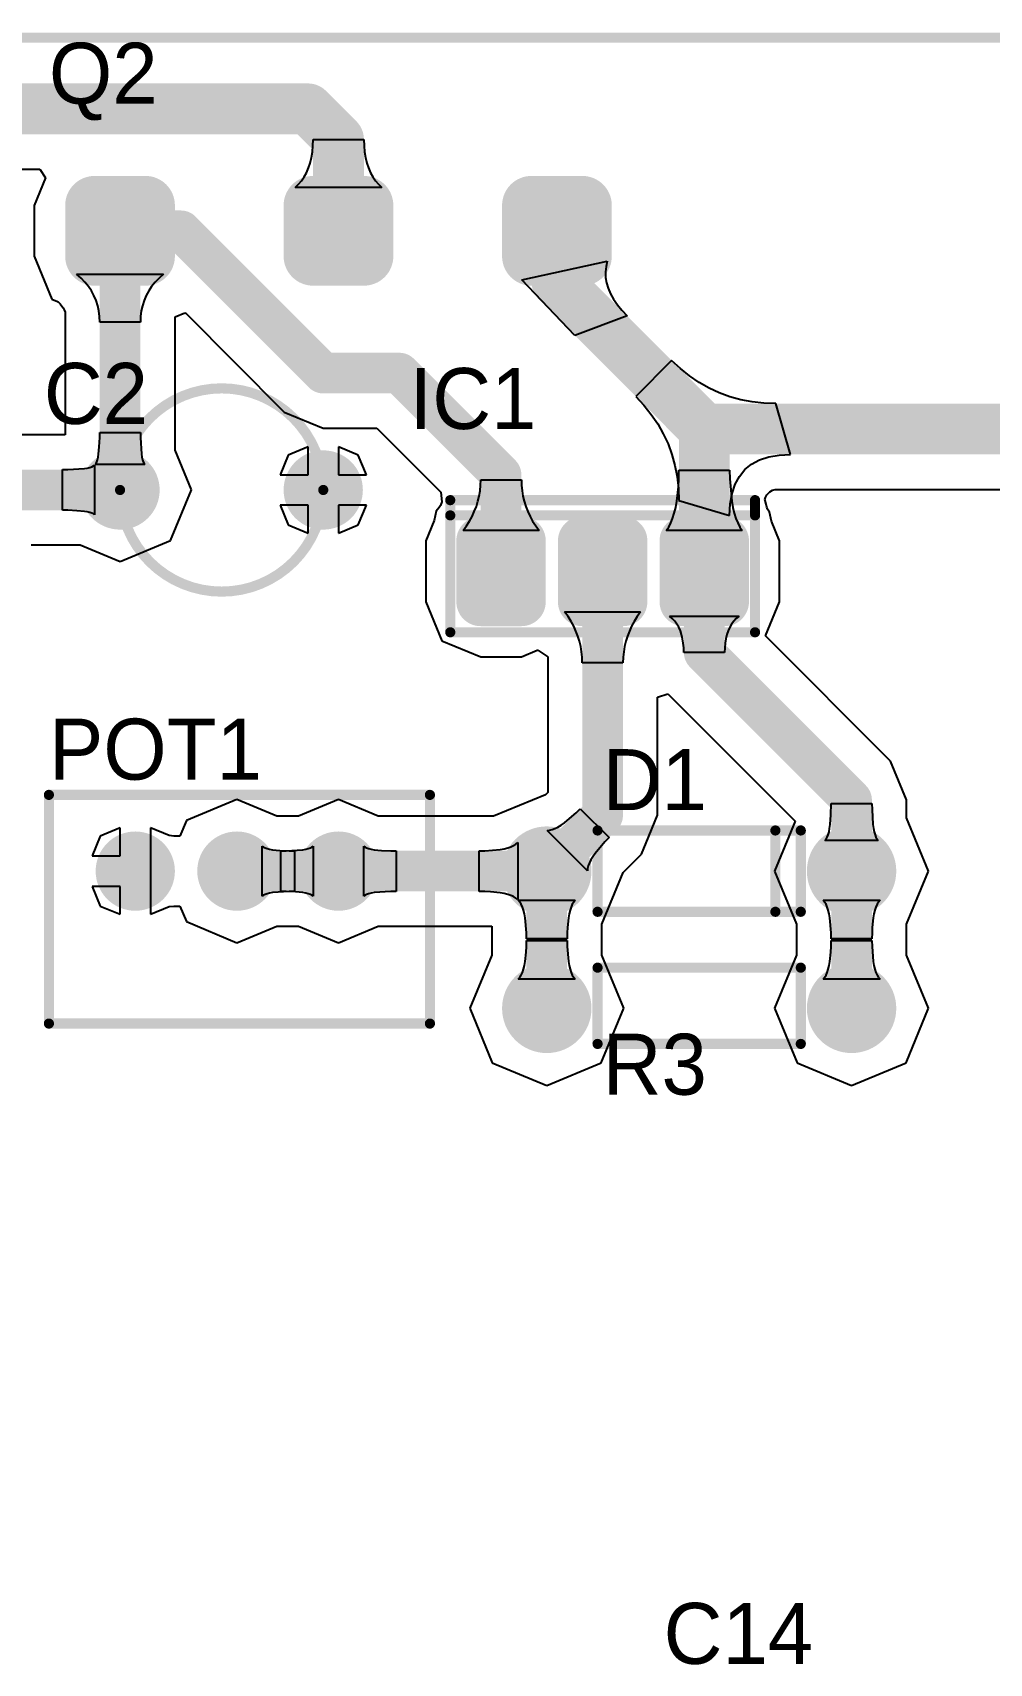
# Model space of a CAD drawing. Extents: x 0.99 to 6.92, y 0.99 to 4.95.
# Drawn here: x 3.054 to 3.996, y 3.345 to 4.95 of the extents above; entities that cross this region are included whole.
import ezdxf

# ---------------------------------------------------------------- set-up
doc = ezdxf.new("R2010")
doc.units = 0
doc.header["$MEASUREMENT"] = 0
for name, color, linetype in [('BOTTOMLAYER', 5, 'CONTINUOUS'), ('BOTTOMSOLDER', 6, 'CONTINUOUS'), ('MECHANICAL1', 6, 'CONTINUOUS'), ('MULTILAYER', 9, 'CONTINUOUS'), ('PADHOLELAYER', 156, 'CONTINUOUS'), ('TOPLAYER', 1, 'CONTINUOUS'), ('TOPOVERLAY', 2, 'CONTINUOUS'), ('TOPSOLDER', 216, 'CONTINUOUS')]:
    doc.layers.add(name, color=color, linetype=linetype)

msp = doc.modelspace()

# ---------------------------------------------------------------- linework, layer by layer
at = {"layer": 'BOTTOMLAYER'}
for p, q in [((3.3284, 4.827), (3.3293, 4.8326)), ((3.3293, 4.8326), (3.3298, 4.8386)), ((3.3298, 4.8386), (3.33, 4.845)), ((3.33, 4.845), (3.38, 4.845)), ((3.38, 4.845), (3.3802, 4.8386)), ((3.3802, 4.8386), (3.3807, 4.8326)), ((3.3807, 4.8326), (3.3816, 4.827)), ((3.0147, 4.8155), (3.0612, 4.8155)), ((3.0612, 4.8155), (3.0667, 4.8072)), ((3.3236, 4.8122), (3.3256, 4.8168)), ((3.3256, 4.8168), (3.3272, 4.8217)), ((3.3272, 4.8217), (3.3284, 4.827)), ((3.3816, 4.827), (3.3828, 4.8217)), ((3.3828, 4.8217), (3.3844, 4.8168)), ((3.3844, 4.8168), (3.3864, 4.8122)), ((3.0667, 4.8072), (3.0555, 4.78)), ((3.3123, 4.7977), (3.3157, 4.8008)), ((3.3977, 4.7977), (3.3123, 4.7977)), ((3.3157, 4.8008), (3.3187, 4.8042)), ((3.3187, 4.8042), (3.3213, 4.808)), ((3.3213, 4.808), (3.3236, 4.8122)), ((3.3864, 4.8122), (3.3887, 4.808)), ((3.3887, 4.808), (3.3913, 4.8042)), ((3.3913, 4.8042), (3.3943, 4.8008)), ((3.3943, 4.8008), (3.3977, 4.7977)), ((3.0555, 4.78), (3.0555, 4.73)), ((3.0555, 4.73), (3.0729, 4.6879)), ((3.5354, 4.7069), (3.6195, 4.7251)), ((3.6183, 4.7198), (3.6177, 4.7146)), ((3.6195, 4.7251), (3.6183, 4.7198)), ((3.1016, 4.7085), (3.0973, 4.7123)), ((3.0973, 4.7123), (3.1827, 4.7123)), ((3.1055, 4.7045), (3.1016, 4.7085)), ((3.1089, 4.7002), (3.1055, 4.7045)), ((3.1745, 4.7045), (3.1711, 4.7002)), ((3.1784, 4.7085), (3.1745, 4.7045)), ((3.1827, 4.7123), (3.1784, 4.7085)), ((3.5877, 4.652), (3.5354, 4.7069)), ((3.6177, 4.7146), (3.6179, 4.7092)), ((3.6179, 4.7092), (3.6188, 4.7039)), ((3.6188, 4.7039), (3.6204, 4.6985)), ((3.0729, 4.6879), (3.0786, 4.6856)), ((3.0786, 4.6856), (3.0791, 4.6851)), ((3.1118, 4.6958), (3.1089, 4.7002)), ((3.1143, 4.6912), (3.1118, 4.6958)), ((3.1164, 4.6864), (3.1143, 4.6912)), ((3.118, 4.6813), (3.1164, 4.6864)), ((3.1636, 4.6864), (3.162, 4.6813)), ((3.1657, 4.6912), (3.1636, 4.6864)), ((3.1682, 4.6958), (3.1657, 4.6912)), ((3.1711, 4.7002), (3.1682, 4.6958)), ((3.6204, 4.6985), (3.6227, 4.6931)), ((3.6227, 4.6931), (3.6257, 4.6877)), ((3.6257, 4.6877), (3.6295, 4.6822)), ((3.0791, 4.6851), (3.0811, 4.683)), ((3.0811, 4.683), (3.0827, 4.681)), ((3.0827, 4.681), (3.084, 4.6791)), ((3.084, 4.6791), (3.085, 4.6771)), ((3.085, 4.6771), (3.0859, 4.6751)), ((3.0859, 4.6751), (3.0859, 4.6751)), ((3.0859, 4.6751), (3.0859, 4.5541)), ((3.1191, 4.6761), (3.118, 4.6813)), ((3.1198, 4.6706), (3.1191, 4.6761)), ((3.12, 4.665), (3.1198, 4.6706)), ((3.1602, 4.6706), (3.16, 4.665)), ((3.1609, 4.6761), (3.1602, 4.6706)), ((3.162, 4.6813), (3.1609, 4.6761)), ((3.1941, 4.6702), (3.2037, 4.6742)), ((3.1941, 4.5392), (3.1941, 4.6702)), ((3.2037, 4.6742), (3.2046, 4.6739)), ((3.2046, 4.6739), (3.3017, 4.5767)), ((3.6391, 4.6713), (3.5877, 4.652)), ((3.6295, 4.6822), (3.6339, 4.6768)), ((3.6339, 4.6768), (3.6391, 4.6713)), ((3.16, 4.665), (3.12, 4.665)), ((3.6829, 4.6274), (3.6476, 4.5921)), ((3.6916, 4.6194), (3.6829, 4.6274)), ((3.7006, 4.6122), (3.6916, 4.6194)), ((3.71, 4.6058), (3.7006, 4.6122)), ((3.7197, 4.6003), (3.71, 4.6058)), ((3.6476, 4.5921), (3.6556, 4.5834)), ((3.7297, 4.5956), (3.7197, 4.6003)), ((3.7402, 4.5918), (3.7297, 4.5956)), ((3.7509, 4.5888), (3.7402, 4.5918)), ((3.3017, 4.5767), (3.34, 4.5609)), ((3.6556, 4.5834), (3.6628, 4.5744)), ((3.6628, 4.5744), (3.6692, 4.565)), ((3.7621, 4.5867), (3.7509, 4.5888)), ((3.7735, 4.5854), (3.7621, 4.5867)), ((3.7854, 4.585), (3.7735, 4.5854)), ((3.8, 4.535), (3.7854, 4.585)), ((3.34, 4.5609), (3.3926, 4.5609)), ((3.3926, 4.5609), (3.4557, 4.4978)), ((3.6692, 4.565), (3.6747, 4.5553)), ((3.0859, 4.5541), (3.03, 4.5541)), ((3.1189, 4.5351), (3.1196, 4.5424)), ((3.1196, 4.5424), (3.12, 4.5515)), ((3.12, 4.5567), (3.16, 4.5567)), ((3.12, 4.5515), (3.12, 4.5567)), ((3.16, 4.5567), (3.16, 4.5515)), ((3.16, 4.5515), (3.1611, 4.5351)), ((3.325, 4.5425), (3.3056, 4.5344)), ((3.325, 4.515), (3.325, 4.5425)), ((3.3744, 4.5344), (3.355, 4.5425)), ((3.355, 4.5425), (3.355, 4.515)), ((3.6747, 4.5553), (3.6794, 4.5453)), ((3.6794, 4.5453), (3.6832, 4.5348)), ((3.1155, 4.525), (3.1164, 4.5261)), ((3.1645, 4.525), (3.1155, 4.525)), ((3.1164, 4.5261), (3.1171, 4.5277)), ((3.1171, 4.5277), (3.1178, 4.5297)), ((3.1178, 4.5297), (3.1184, 4.5322)), ((3.1184, 4.5322), (3.1189, 4.5351)), ((3.1611, 4.5351), (3.1616, 4.5322)), ((3.1616, 4.5322), (3.1622, 4.5297)), ((3.1622, 4.5297), (3.1629, 4.5277)), ((3.1629, 4.5277), (3.1636, 4.5261)), ((3.1636, 4.5261), (3.1645, 4.525)), ((3.2104, 4.5), (3.1941, 4.5392)), ((3.3056, 4.5344), (3.2975, 4.515)), ((3.3825, 4.515), (3.3744, 4.5344)), ((3.6832, 4.5348), (3.6862, 4.5241)), ((3.755, 4.52), (3.7616, 4.5254)), ((3.7616, 4.5254), (3.7694, 4.5296)), ((3.7694, 4.5296), (3.7784, 4.5326)), ((3.7784, 4.5326), (3.7886, 4.5344)), ((3.7886, 4.5344), (3.8, 4.535)), ((3.0833, 4.48), (3.0833, 4.52)), ((3.0833, 4.52), (3.0885, 4.52)), ((3.0885, 4.52), (3.1049, 4.5211)), ((3.1049, 4.5211), (3.1078, 4.5216)), ((3.1078, 4.5216), (3.1103, 4.5222)), ((3.1103, 4.5222), (3.1123, 4.5229)), ((3.1123, 4.5229), (3.1139, 4.5236)), ((3.1139, 4.5236), (3.115, 4.5245)), ((3.115, 4.5245), (3.115, 4.4755)), ((3.2975, 4.515), (3.325, 4.515)), ((3.355, 4.515), (3.3825, 4.515)), ((3.4948, 4.5046), (3.495, 4.5101)), ((3.495, 4.5101), (3.535, 4.5101)), ((3.535, 4.5101), (3.5352, 4.5046)), ((3.6862, 4.5241), (3.6883, 4.5129)), ((3.6883, 4.5129), (3.6896, 4.5015)), ((3.6895, 4.5032), (3.6899, 4.511)), ((3.6899, 4.511), (3.69, 4.5194)), ((3.69, 4.5194), (3.74, 4.5194)), ((3.74, 4.5194), (3.7401, 4.511)), ((3.7401, 4.511), (3.742, 4.4891)), ((3.7454, 4.5056), (3.7496, 4.5134)), ((3.7496, 4.5134), (3.755, 4.52)), ((3.1897, 4.4503), (3.2104, 4.5)), ((3.4557, 4.4978), (3.4567, 4.4883)), ((3.4922, 4.4889), (3.4934, 4.494)), ((3.4934, 4.494), (3.4943, 4.4993)), ((3.4943, 4.4993), (3.4948, 4.5046)), ((3.5352, 4.5046), (3.5357, 4.4993)), ((3.5357, 4.4993), (3.5366, 4.494)), ((3.5366, 4.494), (3.5378, 4.4889)), ((3.688, 4.4891), (3.6895, 4.5032)), ((3.6896, 4.5015), (3.69, 4.4896)), ((3.7406, 4.4864), (3.7424, 4.4966)), ((3.7424, 4.4966), (3.7454, 4.5056)), ((3.7747, 4.4907), (3.7753, 4.4927)), ((3.7753, 4.4927), (3.7767, 4.4953)), ((3.7767, 4.4953), (3.7781, 4.4969)), ((3.7781, 4.4969), (3.7797, 4.4983)), ((3.7797, 4.4983), (3.7823, 4.4997)), ((3.7823, 4.4997), (3.7847, 4.5005)), ((3.7847, 4.5005), (4.032, 4.5005)), ((3.0885, 4.48), (3.0833, 4.48)), ((3.0976, 4.4796), (3.0885, 4.48)), ((3.1049, 4.4789), (3.0976, 4.4796)), ((3.1078, 4.4784), (3.1049, 4.4789)), ((3.1103, 4.4778), (3.1078, 4.4784)), ((3.1123, 4.4771), (3.1103, 4.4778)), ((3.1139, 4.4764), (3.1123, 4.4771)), ((3.325, 4.485), (3.2975, 4.485)), ((3.2975, 4.485), (3.3056, 4.4656)), ((3.325, 4.4575), (3.325, 4.485)), ((3.3825, 4.485), (3.355, 4.485)), ((3.355, 4.485), (3.355, 4.4575)), ((3.3744, 4.4656), (3.3825, 4.485)), ((3.4513, 4.479), (3.4492, 4.47)), ((3.454, 4.4828), (3.4513, 4.479)), ((3.4553, 4.4848), (3.454, 4.4828)), ((3.4567, 4.4883), (3.4553, 4.4848)), ((3.4865, 4.474), (3.4887, 4.4789)), ((3.4887, 4.4789), (3.4907, 4.4838)), ((3.4907, 4.4838), (3.4922, 4.4889)), ((3.5378, 4.4889), (3.5393, 4.4838)), ((3.5393, 4.4838), (3.5413, 4.4789)), ((3.5413, 4.4789), (3.5435, 4.474)), ((3.6839, 4.4721), (3.6855, 4.4773)), ((3.6855, 4.4773), (3.6869, 4.4829)), ((3.6869, 4.4829), (3.688, 4.4891)), ((3.69, 4.4896), (3.74, 4.475)), ((3.74, 4.475), (3.7406, 4.4864)), ((3.742, 4.4891), (3.7431, 4.4829)), ((3.7431, 4.4829), (3.7445, 4.4773)), ((3.7445, 4.4773), (3.7461, 4.4721)), ((3.7749, 4.4896), (3.7747, 4.4907)), ((3.7758, 4.4859), (3.7749, 4.4896)), ((3.7766, 4.4831), (3.7758, 4.4859)), ((3.7774, 4.4812), (3.7766, 4.4831)), ((3.778, 4.4801), (3.7774, 4.4812)), ((3.7793, 4.4781), (3.778, 4.4801)), ((3.7811, 4.4694), (3.7793, 4.4781)), ((3.115, 4.4755), (3.1139, 4.4764)), ((3.3056, 4.4656), (3.325, 4.4575)), ((3.355, 4.4575), (3.3744, 4.4656)), ((3.4492, 4.47), (3.4409, 4.45)), ((3.4776, 4.46), (3.4809, 4.4646)), ((3.4809, 4.4646), (3.4839, 4.4693)), ((3.4839, 4.4693), (3.4865, 4.474)), ((3.5435, 4.474), (3.5461, 4.4693)), ((3.5461, 4.4693), (3.5491, 4.4646)), ((3.5491, 4.4646), (3.5524, 4.46)), ((3.6776, 4.46), (3.68, 4.4635)), ((3.68, 4.4635), (3.6821, 4.4676)), ((3.6821, 4.4676), (3.6839, 4.4721)), ((3.7461, 4.4721), (3.7479, 4.4676)), ((3.7479, 4.4676), (3.75, 4.4635)), ((3.75, 4.4635), (3.7524, 4.46)), ((3.7891, 4.45), (3.7811, 4.4694)), ((3.0524, 4.4459), (3.1008, 4.4459)), ((3.1008, 4.4459), (3.14, 4.4296)), ((3.14, 4.4296), (3.1897, 4.4503)), ((3.4409, 4.45), (3.4409, 4.39)), ((3.5524, 4.46), (3.4776, 4.46)), ((3.7524, 4.46), (3.6776, 4.46)), ((3.7891, 4.39), (3.7891, 4.45)), ((3.4409, 4.39), (3.4567, 4.3517)), ((3.7752, 4.3564), (3.7891, 4.39)), ((3.5809, 4.3754), (3.5776, 4.38)), ((3.5776, 4.38), (3.6524, 4.38)), ((3.5839, 4.3707), (3.5809, 4.3754)), ((3.5865, 4.366), (3.5839, 4.3707)), ((3.5887, 4.3611), (3.5865, 4.366)), ((3.6435, 4.366), (3.6413, 4.3611)), ((3.6461, 4.3707), (3.6435, 4.366)), ((3.6491, 4.3754), (3.6461, 4.3707)), ((3.6524, 4.38), (3.6491, 4.3754)), ((3.6835, 4.3735), (3.6808, 4.3758)), ((3.6808, 4.3758), (3.7492, 4.3758)), ((3.6859, 4.3709), (3.6835, 4.3735)), ((3.6881, 4.368), (3.6859, 4.3709)), ((3.6899, 4.3649), (3.6881, 4.368)), ((3.6915, 4.3614), (3.6899, 4.3649)), ((3.7401, 4.3649), (3.7385, 4.3614)), ((3.7419, 4.368), (3.7401, 4.3649)), ((3.7441, 4.3709), (3.7419, 4.368)), ((3.7465, 4.3735), (3.7441, 4.3709)), ((3.7492, 4.3758), (3.7465, 4.3735)), ((3.4567, 4.3517), (3.495, 4.3359)), ((3.5907, 4.3562), (3.5887, 4.3611)), ((3.5922, 4.3511), (3.5907, 4.3562)), ((3.5934, 4.346), (3.5922, 4.3511)), ((3.6378, 4.3511), (3.6366, 4.346)), ((3.6393, 4.3562), (3.6378, 4.3511)), ((3.6413, 4.3611), (3.6393, 4.3562)), ((3.6927, 4.3577), (3.6915, 4.3614)), ((3.6937, 4.3537), (3.6927, 4.3577)), ((3.6944, 4.3494), (3.6937, 4.3537)), ((3.6949, 4.3448), (3.6944, 4.3494)), ((3.7356, 4.3494), (3.7351, 4.3448)), ((3.7363, 4.3537), (3.7356, 4.3494)), ((3.7373, 4.3577), (3.7363, 4.3537)), ((3.7385, 4.3614), (3.7373, 4.3577)), ((3.8983, 4.2333), (3.7752, 4.3564)), ((3.495, 4.3359), (3.535, 4.3359)), ((3.535, 4.3359), (3.5505, 4.3423)), ((3.5505, 4.3423), (3.5511, 4.3423)), ((3.5511, 4.3423), (3.5609, 4.3358)), ((3.5609, 4.3358), (3.5609, 4.2024)), ((3.5943, 4.3407), (3.5934, 4.346)), ((3.5948, 4.3354), (3.5943, 4.3407)), ((3.595, 4.3299), (3.5948, 4.3354)), ((3.6352, 4.3354), (3.635, 4.3299)), ((3.6357, 4.3407), (3.6352, 4.3354)), ((3.6366, 4.346), (3.6357, 4.3407)), ((3.695, 4.34), (3.6949, 4.3448)), ((3.735, 4.34), (3.695, 4.34)), ((3.7351, 4.3448), (3.735, 4.34)), ((3.635, 4.3299), (3.595, 4.3299)), ((3.6691, 4.296), (3.6791, 4.2993)), ((3.6691, 4.18), (3.6691, 4.296)), ((3.6791, 4.2993), (3.8045, 4.174)), ((3.9141, 4.195), (3.8983, 4.2333)), ((3.255, 4.1954), (3.2053, 4.1747)), ((3.2942, 4.1791), (3.255, 4.1954)), ((3.355, 4.1954), (3.3158, 4.1791)), ((3.3942, 4.1791), (3.355, 4.1954)), ((3.5587, 4.2002), (3.5077, 4.1791)), ((3.5609, 4.2024), (3.5587, 4.2002)), ((3.8397, 4.1803), (3.84, 4.1916)), ((3.84, 4.1916), (3.88, 4.1916)), ((3.88, 4.1916), (3.8801, 4.1857)), ((3.9141, 4.1773), (3.9141, 4.195)), ((3.2053, 4.1747), (3.1989, 4.1594)), ((3.3158, 4.1791), (3.2942, 4.1791)), ((3.5077, 4.1791), (3.3942, 4.1791)), ((3.5741, 4.1703), (3.5775, 4.1726)), ((3.5775, 4.1726), (3.5848, 4.1786)), ((3.5848, 4.1786), (3.5888, 4.1822)), ((3.5888, 4.1822), (3.593, 4.1863)), ((3.593, 4.1863), (3.6213, 4.158)), ((3.6579, 4.1529), (3.6691, 4.18)), ((3.8045, 4.174), (3.7842, 4.125)), ((3.839, 4.1709), (3.8397, 4.1803)), ((3.8801, 4.1857), (3.881, 4.1709)), ((3.9358, 4.125), (3.9141, 4.1773)), ((3.1206, 4.1594), (3.1125, 4.14)), ((3.14, 4.1675), (3.1206, 4.1594)), ((3.14, 4.14), (3.14, 4.1675)), ((3.1883, 4.1599), (3.17, 4.1675)), ((3.17, 4.1675), (3.17, 4.125)), ((3.1931, 4.1594), (3.1883, 4.1599)), ((3.1989, 4.1594), (3.1931, 4.1594)), ((3.5604, 4.165), (3.5627, 4.1652)), ((3.6, 4.1254), (3.5604, 4.165)), ((3.5627, 4.1652), (3.5653, 4.1658)), ((3.5653, 4.1658), (3.568, 4.1669)), ((3.568, 4.1669), (3.571, 4.1683)), ((3.571, 4.1683), (3.5741, 4.1703)), ((3.6213, 4.158), (3.6172, 4.1538)), ((3.8338, 4.1552), (3.8349, 4.1565)), ((3.8349, 4.1565), (3.836, 4.1584)), ((3.836, 4.1584), (3.8369, 4.1607)), ((3.8369, 4.1607), (3.8378, 4.1636)), ((3.8378, 4.1636), (3.8384, 4.167)), ((3.8384, 4.167), (3.839, 4.1709)), ((3.881, 4.1709), (3.8816, 4.167)), ((3.8816, 4.167), (3.8822, 4.1636)), ((3.8822, 4.1636), (3.8831, 4.1607)), ((3.8831, 4.1607), (3.884, 4.1584)), ((3.884, 4.1584), (3.8851, 4.1565)), ((3.8851, 4.1565), (3.8862, 4.1552)), ((3.1125, 4.14), (3.14, 4.14)), ((3.28, 4.1005), (3.28, 4.1495)), ((3.28, 4.1495), (3.2811, 4.1486)), ((3.2811, 4.1486), (3.2827, 4.1479)), ((3.2827, 4.1479), (3.2847, 4.1472)), ((3.2847, 4.1472), (3.2872, 4.1466)), ((3.2872, 4.1466), (3.2901, 4.1461)), ((3.2901, 4.1461), (3.2974, 4.1454)), ((3.2974, 4.1454), (3.3065, 4.145)), ((3.2983, 4.105), (3.2983, 4.145)), ((3.2983, 4.145), (3.3035, 4.145)), ((3.3035, 4.145), (3.3199, 4.1461)), ((3.3065, 4.145), (3.3117, 4.145)), ((3.3117, 4.145), (3.3117, 4.105)), ((3.3199, 4.1461), (3.3228, 4.1466)), ((3.3228, 4.1466), (3.3253, 4.1472)), ((3.3253, 4.1472), (3.3273, 4.1479)), ((3.3273, 4.1479), (3.3289, 4.1486)), ((3.3289, 4.1486), (3.33, 4.1495)), ((3.33, 4.1495), (3.33, 4.1005)), ((3.38, 4.1005), (3.38, 4.1495)), ((3.38, 4.1495), (3.3811, 4.1486)), ((3.3811, 4.1486), (3.3827, 4.1479)), ((3.3827, 4.1479), (3.3847, 4.1472)), ((3.3847, 4.1472), (3.3872, 4.1466)), ((3.3872, 4.1466), (3.3901, 4.1461)), ((3.3901, 4.1461), (3.3974, 4.1454)), ((3.3974, 4.1454), (3.4065, 4.145)), ((3.4065, 4.145), (3.4117, 4.145)), ((3.4117, 4.145), (3.4117, 4.105)), ((3.4934, 4.145), (3.4992, 4.1451)), ((3.4934, 4.105), (3.4934, 4.145)), ((3.4992, 4.1451), (3.514, 4.1463)), ((3.514, 4.1463), (3.518, 4.147)), ((3.518, 4.147), (3.5216, 4.1479)), ((3.5216, 4.1479), (3.5247, 4.1489)), ((3.5247, 4.1489), (3.5274, 4.1501)), ((3.5274, 4.1501), (3.5296, 4.1515)), ((3.5296, 4.1515), (3.5314, 4.153)), ((3.5314, 4.153), (3.5314, 4.097)), ((3.6076, 4.1425), (3.6053, 4.1391)), ((3.6172, 4.1538), (3.6076, 4.1425)), ((3.6352, 4.1237), (3.6533, 4.1417)), ((3.6533, 4.1417), (3.6579, 4.1529)), ((3.8862, 4.1552), (3.8338, 4.1552)), ((3.17, 4.125), (3.17, 4.0825)), ((3.6002, 4.1277), (3.6, 4.1254)), ((3.6008, 4.1303), (3.6002, 4.1277)), ((3.6019, 4.133), (3.6008, 4.1303)), ((3.6033, 4.136), (3.6019, 4.133)), ((3.6053, 4.1391), (3.6033, 4.136)), ((3.6141, 4.0727), (3.6352, 4.1237)), ((3.7842, 4.125), (3.8059, 4.0727)), ((3.9141, 4.0727), (3.9358, 4.125)), ((3.14, 4.11), (3.1125, 4.11)), ((3.1125, 4.11), (3.1206, 4.0906)), ((3.14, 4.0825), (3.14, 4.11)), ((3.2811, 4.1014), (3.28, 4.1005)), ((3.2827, 4.1021), (3.2811, 4.1014)), ((3.2847, 4.1028), (3.2827, 4.1021)), ((3.2872, 4.1034), (3.2847, 4.1028)), ((3.2901, 4.1039), (3.2872, 4.1034)), ((3.3065, 4.105), (3.2901, 4.1039)), ((3.3035, 4.105), (3.2983, 4.105)), ((3.3126, 4.1046), (3.3035, 4.105)), ((3.3117, 4.105), (3.3065, 4.105)), ((3.3199, 4.1039), (3.3126, 4.1046)), ((3.3228, 4.1034), (3.3199, 4.1039)), ((3.3253, 4.1028), (3.3228, 4.1034)), ((3.3273, 4.1021), (3.3253, 4.1028)), ((3.3289, 4.1014), (3.3273, 4.1021)), ((3.33, 4.1005), (3.3289, 4.1014)), ((3.3811, 4.1014), (3.38, 4.1005)), ((3.3827, 4.1021), (3.3811, 4.1014)), ((3.3847, 4.1028), (3.3827, 4.1021)), ((3.3872, 4.1034), (3.3847, 4.1028)), ((3.3901, 4.1039), (3.3872, 4.1034)), ((3.4065, 4.105), (3.3901, 4.1039)), ((3.4117, 4.105), (3.4065, 4.105)), ((3.4992, 4.1049), (3.4934, 4.105)), ((3.5046, 4.1047), (3.4992, 4.1049)), ((3.514, 4.1037), (3.5046, 4.1047)), ((3.518, 4.103), (3.514, 4.1037)), ((3.5216, 4.1021), (3.518, 4.103)), ((3.5247, 4.1011), (3.5216, 4.1021)), ((3.5274, 4.0999), (3.5247, 4.1011)), ((3.5296, 4.0985), (3.5274, 4.0999)), ((3.5314, 4.097), (3.5296, 4.0985)), ((3.5335, 4.0946), (3.532, 4.0964)), ((3.532, 4.0964), (3.588, 4.0964)), ((3.5349, 4.0924), (3.5335, 4.0946)), ((3.5361, 4.0897), (3.5349, 4.0924)), ((3.5851, 4.0924), (3.5839, 4.0897)), ((3.5865, 4.0946), (3.5851, 4.0924)), ((3.588, 4.0964), (3.5865, 4.0946)), ((3.8335, 4.0946), (3.832, 4.0964)), ((3.832, 4.0964), (3.888, 4.0964)), ((3.8349, 4.0924), (3.8335, 4.0946)), ((3.8361, 4.0897), (3.8349, 4.0924)), ((3.8851, 4.0924), (3.8839, 4.0897)), ((3.8865, 4.0946), (3.8851, 4.0924)), ((3.888, 4.0964), (3.8865, 4.0946)), ((3.1206, 4.0906), (3.14, 4.0825)), ((3.17, 4.0825), (3.1883, 4.0901)), ((3.1883, 4.0901), (3.1931, 4.0906)), ((3.1931, 4.0906), (3.1989, 4.0906)), ((3.1989, 4.0906), (3.2053, 4.0753)), ((3.5371, 4.0866), (3.5361, 4.0897)), ((3.538, 4.083), (3.5371, 4.0866)), ((3.5387, 4.079), (3.538, 4.083)), ((3.5399, 4.0642), (3.5387, 4.079)), ((3.5813, 4.079), (3.5803, 4.0696)), ((3.582, 4.083), (3.5813, 4.079)), ((3.5829, 4.0866), (3.582, 4.083)), ((3.5839, 4.0897), (3.5829, 4.0866)), ((3.8371, 4.0866), (3.8361, 4.0897)), ((3.838, 4.083), (3.8371, 4.0866)), ((3.8387, 4.079), (3.838, 4.083)), ((3.8399, 4.0642), (3.8387, 4.079)), ((3.8813, 4.079), (3.8803, 4.0696)), ((3.882, 4.083), (3.8813, 4.079)), ((3.8829, 4.0866), (3.882, 4.083)), ((3.8839, 4.0897), (3.8829, 4.0866)), ((3.2053, 4.0753), (3.255, 4.0546)), ((3.255, 4.0546), (3.2942, 4.0709)), ((3.2942, 4.0709), (3.3158, 4.0709)), ((3.3158, 4.0709), (3.355, 4.0546)), ((3.355, 4.0546), (3.3942, 4.0709)), ((3.3942, 4.0709), (3.5059, 4.0709)), ((3.5059, 4.0709), (3.5059, 4.0423)), ((3.54, 4.0584), (3.5399, 4.0642)), ((3.5801, 4.0642), (3.58, 4.0584)), ((3.5803, 4.0696), (3.5801, 4.0642)), ((3.6141, 4.0423), (3.6141, 4.0727)), ((3.8059, 4.0727), (3.8059, 4.0423)), ((3.84, 4.0584), (3.8399, 4.0642)), ((3.8801, 4.0642), (3.88, 4.0584)), ((3.8803, 4.0696), (3.8801, 4.0642)), ((3.9141, 4.0423), (3.9141, 4.0727)), ((3.5387, 4.036), (3.5397, 4.0454)), ((3.5397, 4.0454), (3.5399, 4.0508)), ((3.5399, 4.0508), (3.54, 4.0566)), ((3.58, 4.0584), (3.54, 4.0584)), ((3.54, 4.0566), (3.58, 4.0566)), ((3.58, 4.0566), (3.5801, 4.0508)), ((3.5801, 4.0508), (3.5813, 4.036)), ((3.8387, 4.036), (3.8397, 4.0454)), ((3.8397, 4.0454), (3.8399, 4.0508)), ((3.8399, 4.0508), (3.84, 4.0566)), ((3.88, 4.0584), (3.84, 4.0584)), ((3.84, 4.0566), (3.88, 4.0566)), ((3.88, 4.0566), (3.8801, 4.0508)), ((3.8801, 4.0508), (3.8813, 4.036)), ((3.5059, 4.0423), (3.4842, 3.99)), ((3.5361, 4.0253), (3.5371, 4.0284)), ((3.5371, 4.0284), (3.538, 4.032)), ((3.538, 4.032), (3.5387, 4.036)), ((3.5813, 4.036), (3.582, 4.032)), ((3.582, 4.032), (3.5829, 4.0284)), ((3.5829, 4.0284), (3.5839, 4.0253)), ((3.6358, 3.99), (3.6141, 4.0423)), ((3.8059, 4.0423), (3.7842, 3.99)), ((3.8361, 4.0253), (3.8371, 4.0284)), ((3.8371, 4.0284), (3.838, 4.032)), ((3.838, 4.032), (3.8387, 4.036)), ((3.8813, 4.036), (3.882, 4.032)), ((3.882, 4.032), (3.8829, 4.0284)), ((3.8829, 4.0284), (3.8839, 4.0253)), ((3.9358, 3.99), (3.9141, 4.0423)), ((3.532, 4.0186), (3.5335, 4.0204)), ((3.588, 4.0186), (3.532, 4.0186)), ((3.5335, 4.0204), (3.5349, 4.0226)), ((3.5349, 4.0226), (3.5361, 4.0253)), ((3.5839, 4.0253), (3.5851, 4.0226)), ((3.5851, 4.0226), (3.5865, 4.0204)), ((3.5865, 4.0204), (3.588, 4.0186)), ((3.832, 4.0186), (3.8335, 4.0204)), ((3.888, 4.0186), (3.832, 4.0186)), ((3.8335, 4.0204), (3.8349, 4.0226)), ((3.8349, 4.0226), (3.8361, 4.0253)), ((3.8839, 4.0253), (3.8851, 4.0226)), ((3.8851, 4.0226), (3.8865, 4.0204)), ((3.8865, 4.0204), (3.888, 4.0186)), ((3.4842, 3.99), (3.5064, 3.9364)), ((3.6136, 3.9364), (3.6358, 3.99)), ((3.7842, 3.99), (3.8064, 3.9364)), ((3.9136, 3.9364), (3.9358, 3.99)), ((3.5064, 3.9364), (3.56, 3.9142)), ((3.56, 3.9142), (3.6136, 3.9364)), ((3.8064, 3.9364), (3.86, 3.9142)), ((3.86, 3.9142), (3.9136, 3.9364))]:
    msp.add_line(p, q, dxfattribs=at)
for points, const_width in [([(2.99, 4.875), (3.325, 4.875)], 0.05), ([(3.325, 4.875), (3.355, 4.845)], 0.05), ([(3.355, 4.755), (3.355, 4.845)], 0.05), ([(3.14, 4.5), (3.14, 4.755)], 0.04), ([(3.14, 4.755), (3.2, 4.755)], 0.04), ([(3.2, 4.755), (3.34, 4.615)], 0.04), ([(3.57, 4.705), (3.57, 4.755)], 0.05), ([(3.57, 4.705), (3.715, 4.56)], 0.05), ([(3.34, 4.615), (3.415, 4.615)], 0.04), ([(3.415, 4.615), (3.515, 4.515)], 0.04), ([(3.715, 4.42), (3.715, 4.56)], 0.05), ([(3.715, 4.56), (4.065, 4.56)], 0.05), ([(3.515, 4.42), (3.515, 4.515)], 0.04), ([(3.03, 4.5), (3.14, 4.5)], 0.04), ([(3.615, 4.18), (3.615, 4.42)], 0.04), ([(3.715, 4.34), (3.715, 4.42)], 0.04), ([(3.715, 4.34), (3.86, 4.195)], 0.04), ([(3.86, 4.125), (3.86, 4.195)], 0.04), ([(3.56, 4.125), (3.615, 4.18)], 0.04), ([(3.255, 4.125), (3.355, 4.125)], 0.04), ([(3.355, 4.125), (3.56, 4.125)], 0.04), ([(3.56, 3.99), (3.56, 4.125)], 0.04), ([(3.86, 3.99), (3.86, 4.125)], 0.04)]:
    msp.add_lwpolyline(points, dxfattribs=dict(at, const_width=const_width))
for points, const_width in [([(3.3125, 4.875, 1), (3.3375, 4.875, 1)], 0.025), ([(3.3125, 4.875, 1), (3.3375, 4.875, 1)], 0.025), ([(3.3425, 4.845, 1), (3.3675, 4.845, 1)], 0.025), ([(3.3425, 4.845, 1), (3.3675, 4.845, 1)], 0.025), ([(3.1025, 4.78, 1), (3.1275, 4.78, 1)], 0.025), ([(3.1525, 4.78, 1), (3.1775, 4.78, 1)], 0.025), ([(3.3175, 4.78, 1), (3.3425, 4.78, 1)], 0.025), ([(3.3675, 4.78, 1), (3.3925, 4.78, 1)], 0.025), ([(3.5325, 4.78, 1), (3.5575, 4.78, 1)], 0.025), ([(3.5825, 4.78, 1), (3.6075, 4.78, 1)], 0.025), ([(3.13, 4.755, 1), (3.15, 4.755, 1)], 0.02), ([(3.13, 4.755, 1), (3.15, 4.755, 1)], 0.02), ([(3.19, 4.755, 1), (3.21, 4.755, 1)], 0.02), ([(3.19, 4.755, 1), (3.21, 4.755, 1)], 0.02), ([(3.3425, 4.755, 1), (3.3675, 4.755, 1)], 0.025), ([(3.5575, 4.755, 1), (3.5825, 4.755, 1)], 0.025), ([(3.1025, 4.73, 1), (3.1275, 4.73, 1)], 0.025), ([(3.1525, 4.73, 1), (3.1775, 4.73, 1)], 0.025), ([(3.3175, 4.73, 1), (3.3425, 4.73, 1)], 0.025), ([(3.3675, 4.73, 1), (3.3925, 4.73, 1)], 0.025), ([(3.5325, 4.73, 1), (3.5575, 4.73, 1)], 0.025), ([(3.5825, 4.73, 1), (3.6075, 4.73, 1)], 0.025), ([(3.5575, 4.705, 1), (3.5825, 4.705, 1)], 0.025), ([(3.5575, 4.705, 1), (3.5825, 4.705, 1)], 0.025), ([(3.33, 4.615, 1), (3.35, 4.615, 1)], 0.02), ([(3.33, 4.615, 1), (3.35, 4.615, 1)], 0.02), ([(3.405, 4.615, 1), (3.425, 4.615, 1)], 0.02), ([(3.405, 4.615, 1), (3.425, 4.615, 1)], 0.02), ([(3.7025, 4.56, 1), (3.7275, 4.56, 1)], 0.025), ([(3.7025, 4.56, 1), (3.7275, 4.56, 1)], 0.025), ([(3.7025, 4.56, 1), (3.7275, 4.56, 1)], 0.025), ([(3.1225, 4.5, 1), (3.1575, 4.5, 1)], 0.035), ([(3.3225, 4.5, 1), (3.3575, 4.5, 1)], 0.035), ([(3.505, 4.515, 1), (3.525, 4.515, 1)], 0.02), ([(3.505, 4.515, 1), (3.525, 4.515, 1)], 0.02), ([(3.13, 4.5, 1), (3.15, 4.5, 1)], 0.02), ([(3.13, 4.5, 1), (3.15, 4.5, 1)], 0.02), ([(3.485, 4.45, 1), (3.505, 4.45, 1)], 0.02), ([(3.525, 4.45, 1), (3.545, 4.45, 1)], 0.02), ([(3.585, 4.45, 1), (3.605, 4.45, 1)], 0.02), ([(3.625, 4.45, 1), (3.645, 4.45, 1)], 0.02), ([(3.685, 4.45, 1), (3.705, 4.45, 1)], 0.02), ([(3.725, 4.45, 1), (3.745, 4.45, 1)], 0.02), ([(3.7025, 4.42, 1), (3.7275, 4.42, 1)], 0.025), ([(3.505, 4.42, 1), (3.525, 4.42, 1)], 0.02), ([(3.605, 4.42, 1), (3.625, 4.42, 1)], 0.02), ([(3.705, 4.42, 1), (3.725, 4.42, 1)], 0.02), ([(3.485, 4.39, 1), (3.505, 4.39, 1)], 0.02), ([(3.525, 4.39, 1), (3.545, 4.39, 1)], 0.02), ([(3.585, 4.39, 1), (3.605, 4.39, 1)], 0.02), ([(3.625, 4.39, 1), (3.645, 4.39, 1)], 0.02), ([(3.685, 4.39, 1), (3.705, 4.39, 1)], 0.02), ([(3.725, 4.39, 1), (3.745, 4.39, 1)], 0.02), ([(3.705, 4.34, 1), (3.725, 4.34, 1)], 0.02), ([(3.705, 4.34, 1), (3.725, 4.34, 1)], 0.02), ([(3.85, 4.195, 1), (3.87, 4.195, 1)], 0.02), ([(3.85, 4.195, 1), (3.87, 4.195, 1)], 0.02), ([(3.605, 4.18, 1), (3.625, 4.18, 1)], 0.02), ([(3.605, 4.18, 1), (3.625, 4.18, 1)], 0.02), ([(3.1375, 4.125, 1), (3.1725, 4.125, 1)], 0.035), ([(3.2375, 4.125, 1), (3.2725, 4.125, 1)], 0.035), ([(3.3375, 4.125, 1), (3.3725, 4.125, 1)], 0.035), ([(3.54, 4.125, 1), (3.58, 4.125, 1)], 0.04), ([(3.84, 4.125, 1), (3.88, 4.125, 1)], 0.04), ([(3.245, 4.125, 1), (3.265, 4.125, 1)], 0.02), ([(3.345, 4.125, 1), (3.365, 4.125, 1)], 0.02), ([(3.345, 4.125, 1), (3.365, 4.125, 1)], 0.02), ([(3.55, 4.125, 1), (3.57, 4.125, 1)], 0.02), ([(3.55, 4.125, 1), (3.57, 4.125, 1)], 0.02), ([(3.55, 4.125, 1), (3.57, 4.125, 1)], 0.02), ([(3.85, 4.125, 1), (3.87, 4.125, 1)], 0.02), ([(3.85, 4.125, 1), (3.87, 4.125, 1)], 0.02), ([(3.54, 3.99, 1), (3.58, 3.99, 1)], 0.04), ([(3.84, 3.99, 1), (3.88, 3.99, 1)], 0.04), ([(3.55, 3.99, 1), (3.57, 3.99, 1)], 0.02), ([(3.85, 3.99, 1), (3.87, 3.99, 1)], 0.02)]:
    msp.add_lwpolyline(points, format="xyb", close=True, dxfattribs=dict(at, const_width=const_width))
for points in [[(3.115, 4.705), (3.165, 4.705), (3.115, 4.805), (3.165, 4.805)], [(3.33, 4.705), (3.38, 4.705), (3.33, 4.805), (3.38, 4.805)], [(3.545, 4.705), (3.595, 4.705), (3.545, 4.805), (3.595, 4.805)], [(3.09, 4.73), (3.19, 4.73), (3.09, 4.78), (3.19, 4.78)], [(3.305, 4.73), (3.405, 4.73), (3.305, 4.78), (3.405, 4.78)], [(3.52, 4.73), (3.62, 4.73), (3.52, 4.78), (3.62, 4.78)], [(3.495, 4.37), (3.535, 4.37), (3.495, 4.47), (3.535, 4.47)], [(3.595, 4.37), (3.635, 4.37), (3.595, 4.47), (3.635, 4.47)], [(3.695, 4.37), (3.735, 4.37), (3.695, 4.47), (3.735, 4.47)], [(3.475, 4.39), (3.555, 4.39), (3.475, 4.45), (3.555, 4.45)], [(3.575, 4.39), (3.655, 4.39), (3.575, 4.45), (3.655, 4.45)], [(3.675, 4.39), (3.755, 4.39), (3.675, 4.45), (3.755, 4.45)]]:
    msp.add_solid(points, dxfattribs=at)
at = {"layer": 'BOTTOMSOLDER'}
for points, const_width in [([(3.1005, 4.78, 1), (3.1295, 4.78, 1)], 0.029), ([(3.1505, 4.78, 1), (3.1795, 4.78, 1)], 0.029), ([(3.3155, 4.78, 1), (3.3445, 4.78, 1)], 0.029), ([(3.3655, 4.78, 1), (3.3945, 4.78, 1)], 0.029), ([(3.5305, 4.78, 1), (3.5595, 4.78, 1)], 0.029), ([(3.5805, 4.78, 1), (3.6095, 4.78, 1)], 0.029), ([(3.1005, 4.73, 1), (3.1295, 4.73, 1)], 0.029), ([(3.1505, 4.73, 1), (3.1795, 4.73, 1)], 0.029), ([(3.3155, 4.73, 1), (3.3445, 4.73, 1)], 0.029), ([(3.3655, 4.73, 1), (3.3945, 4.73, 1)], 0.029), ([(3.5305, 4.73, 1), (3.5595, 4.73, 1)], 0.029), ([(3.5805, 4.73, 1), (3.6095, 4.73, 1)], 0.029), ([(3.1205, 4.5, 1), (3.1595, 4.5, 1)], 0.039), ([(3.3205, 4.5, 1), (3.3595, 4.5, 1)], 0.039), ([(3.483, 4.45, 1), (3.507, 4.45, 1)], 0.024), ([(3.523, 4.45, 1), (3.547, 4.45, 1)], 0.024), ([(3.583, 4.45, 1), (3.607, 4.45, 1)], 0.024), ([(3.623, 4.45, 1), (3.647, 4.45, 1)], 0.024), ([(3.683, 4.45, 1), (3.707, 4.45, 1)], 0.024), ([(3.723, 4.45, 1), (3.747, 4.45, 1)], 0.024), ([(3.483, 4.39, 1), (3.507, 4.39, 1)], 0.024), ([(3.523, 4.39, 1), (3.547, 4.39, 1)], 0.024), ([(3.583, 4.39, 1), (3.607, 4.39, 1)], 0.024), ([(3.623, 4.39, 1), (3.647, 4.39, 1)], 0.024), ([(3.683, 4.39, 1), (3.707, 4.39, 1)], 0.024), ([(3.723, 4.39, 1), (3.747, 4.39, 1)], 0.024), ([(3.1355, 4.125, 1), (3.1745, 4.125, 1)], 0.039), ([(3.2355, 4.125, 1), (3.2745, 4.125, 1)], 0.039), ([(3.3355, 4.125, 1), (3.3745, 4.125, 1)], 0.039), ([(3.538, 4.125, 1), (3.582, 4.125, 1)], 0.044), ([(3.838, 4.125, 1), (3.882, 4.125, 1)], 0.044), ([(3.538, 3.99, 1), (3.582, 3.99, 1)], 0.044), ([(3.838, 3.99, 1), (3.882, 3.99, 1)], 0.044)]:
    msp.add_lwpolyline(points, format="xyb", close=True, dxfattribs=dict(at, const_width=const_width))
for points in [[(3.115, 4.701), (3.165, 4.701), (3.115, 4.809), (3.165, 4.809)], [(3.33, 4.701), (3.38, 4.701), (3.33, 4.809), (3.38, 4.809)], [(3.545, 4.701), (3.595, 4.701), (3.545, 4.809), (3.595, 4.809)], [(3.086, 4.73), (3.194, 4.73), (3.086, 4.78), (3.194, 4.78)], [(3.301, 4.73), (3.409, 4.73), (3.301, 4.78), (3.409, 4.78)], [(3.516, 4.73), (3.624, 4.73), (3.516, 4.78), (3.624, 4.78)], [(3.495, 4.366), (3.535, 4.366), (3.495, 4.474), (3.535, 4.474)], [(3.595, 4.366), (3.635, 4.366), (3.595, 4.474), (3.635, 4.474)], [(3.695, 4.366), (3.735, 4.366), (3.695, 4.474), (3.735, 4.474)], [(3.471, 4.39), (3.559, 4.39), (3.471, 4.45), (3.559, 4.45)], [(3.571, 4.39), (3.659, 4.39), (3.571, 4.45), (3.659, 4.45)], [(3.671, 4.39), (3.759, 4.39), (3.671, 4.45), (3.759, 4.45)]]:
    msp.add_solid(points, dxfattribs=at)
at = {"layer": 'MECHANICAL1', "const_width": 0.01}
msp.add_lwpolyline([(1, 4.945), (6.91, 4.945)], dxfattribs=at)
at = {"layer": 'MULTILAYER'}
for points, const_width in [([(3.1025, 4.78, 1), (3.1275, 4.78, 1)], 0.025), ([(3.1525, 4.78, 1), (3.1775, 4.78, 1)], 0.025), ([(3.3175, 4.78, 1), (3.3425, 4.78, 1)], 0.025), ([(3.3675, 4.78, 1), (3.3925, 4.78, 1)], 0.025), ([(3.5325, 4.78, 1), (3.5575, 4.78, 1)], 0.025), ([(3.5825, 4.78, 1), (3.6075, 4.78, 1)], 0.025), ([(3.1025, 4.73, 1), (3.1275, 4.73, 1)], 0.025), ([(3.1525, 4.73, 1), (3.1775, 4.73, 1)], 0.025), ([(3.3175, 4.73, 1), (3.3425, 4.73, 1)], 0.025), ([(3.3675, 4.73, 1), (3.3925, 4.73, 1)], 0.025), ([(3.5325, 4.73, 1), (3.5575, 4.73, 1)], 0.025), ([(3.5825, 4.73, 1), (3.6075, 4.73, 1)], 0.025), ([(3.1225, 4.5, 1), (3.1575, 4.5, 1)], 0.035), ([(3.3225, 4.5, 1), (3.3575, 4.5, 1)], 0.035), ([(3.485, 4.45, 1), (3.505, 4.45, 1)], 0.02), ([(3.525, 4.45, 1), (3.545, 4.45, 1)], 0.02), ([(3.585, 4.45, 1), (3.605, 4.45, 1)], 0.02), ([(3.625, 4.45, 1), (3.645, 4.45, 1)], 0.02), ([(3.685, 4.45, 1), (3.705, 4.45, 1)], 0.02), ([(3.725, 4.45, 1), (3.745, 4.45, 1)], 0.02), ([(3.485, 4.39, 1), (3.505, 4.39, 1)], 0.02), ([(3.525, 4.39, 1), (3.545, 4.39, 1)], 0.02), ([(3.585, 4.39, 1), (3.605, 4.39, 1)], 0.02), ([(3.625, 4.39, 1), (3.645, 4.39, 1)], 0.02), ([(3.685, 4.39, 1), (3.705, 4.39, 1)], 0.02), ([(3.725, 4.39, 1), (3.745, 4.39, 1)], 0.02), ([(3.1375, 4.125, 1), (3.1725, 4.125, 1)], 0.035), ([(3.2375, 4.125, 1), (3.2725, 4.125, 1)], 0.035), ([(3.3375, 4.125, 1), (3.3725, 4.125, 1)], 0.035), ([(3.54, 4.125, 1), (3.58, 4.125, 1)], 0.04), ([(3.84, 4.125, 1), (3.88, 4.125, 1)], 0.04), ([(3.54, 3.99, 1), (3.58, 3.99, 1)], 0.04), ([(3.84, 3.99, 1), (3.88, 3.99, 1)], 0.04)]:
    msp.add_lwpolyline(points, format="xyb", close=True, dxfattribs=dict(at, const_width=const_width))
for points in [[(3.115, 4.705), (3.165, 4.705), (3.115, 4.805), (3.165, 4.805)], [(3.33, 4.705), (3.38, 4.705), (3.33, 4.805), (3.38, 4.805)], [(3.545, 4.705), (3.595, 4.705), (3.545, 4.805), (3.595, 4.805)], [(3.09, 4.73), (3.19, 4.73), (3.09, 4.78), (3.19, 4.78)], [(3.305, 4.73), (3.405, 4.73), (3.305, 4.78), (3.405, 4.78)], [(3.52, 4.73), (3.62, 4.73), (3.52, 4.78), (3.62, 4.78)], [(3.495, 4.37), (3.535, 4.37), (3.495, 4.47), (3.535, 4.47)], [(3.595, 4.37), (3.635, 4.37), (3.595, 4.47), (3.635, 4.47)], [(3.695, 4.37), (3.735, 4.37), (3.695, 4.47), (3.735, 4.47)], [(3.475, 4.39), (3.555, 4.39), (3.475, 4.45), (3.555, 4.45)], [(3.575, 4.39), (3.655, 4.39), (3.575, 4.45), (3.655, 4.45)], [(3.675, 4.39), (3.755, 4.39), (3.675, 4.45), (3.755, 4.45)]]:
    msp.add_solid(points, dxfattribs=at)
at = {"layer": 'PADHOLELAYER', "const_width": 0.0105}
for points in [[(3.1347, 4.755, 1), (3.1452, 4.755, 1)], [(3.3497, 4.755, 1), (3.3603, 4.755, 1)], [(3.5648, 4.755, 1), (3.5753, 4.755, 1)], [(3.1347, 4.5, 1), (3.1452, 4.5, 1)], [(3.3348, 4.5, 1), (3.3453, 4.5, 1)], [(3.5097, 4.42, 1), (3.5202, 4.42, 1)], [(3.6098, 4.42, 1), (3.6202, 4.42, 1)], [(3.7098, 4.42, 1), (3.7203, 4.42, 1)], [(3.1498, 4.125, 1), (3.1603, 4.125, 1)], [(3.2498, 4.125, 1), (3.2603, 4.125, 1)], [(3.3497, 4.125, 1), (3.3603, 4.125, 1)], [(3.5547, 4.125, 1), (3.5652, 4.125, 1)], [(3.8548, 4.125, 1), (3.8653, 4.125, 1)], [(3.5547, 3.99, 1), (3.5652, 3.99, 1)], [(3.8548, 3.99, 1), (3.8653, 3.99, 1)]]:
    msp.add_lwpolyline(points, format="xyb", close=True, dxfattribs=at)
at = {"layer": 'TOPLAYER'}
for points, const_width in [([(3.1025, 4.78, 1), (3.1275, 4.78, 1)], 0.025), ([(3.1525, 4.78, 1), (3.1775, 4.78, 1)], 0.025), ([(3.3175, 4.78, 1), (3.3425, 4.78, 1)], 0.025), ([(3.3675, 4.78, 1), (3.3925, 4.78, 1)], 0.025), ([(3.5325, 4.78, 1), (3.5575, 4.78, 1)], 0.025), ([(3.5825, 4.78, 1), (3.6075, 4.78, 1)], 0.025), ([(3.1025, 4.73, 1), (3.1275, 4.73, 1)], 0.025), ([(3.1525, 4.73, 1), (3.1775, 4.73, 1)], 0.025), ([(3.3175, 4.73, 1), (3.3425, 4.73, 1)], 0.025), ([(3.3675, 4.73, 1), (3.3925, 4.73, 1)], 0.025), ([(3.5325, 4.73, 1), (3.5575, 4.73, 1)], 0.025), ([(3.5825, 4.73, 1), (3.6075, 4.73, 1)], 0.025), ([(3.1225, 4.5, 1), (3.1575, 4.5, 1)], 0.035), ([(3.3225, 4.5, 1), (3.3575, 4.5, 1)], 0.035), ([(3.485, 4.45, 1), (3.505, 4.45, 1)], 0.02), ([(3.525, 4.45, 1), (3.545, 4.45, 1)], 0.02), ([(3.585, 4.45, 1), (3.605, 4.45, 1)], 0.02), ([(3.625, 4.45, 1), (3.645, 4.45, 1)], 0.02), ([(3.685, 4.45, 1), (3.705, 4.45, 1)], 0.02), ([(3.725, 4.45, 1), (3.745, 4.45, 1)], 0.02), ([(3.485, 4.39, 1), (3.505, 4.39, 1)], 0.02), ([(3.525, 4.39, 1), (3.545, 4.39, 1)], 0.02), ([(3.585, 4.39, 1), (3.605, 4.39, 1)], 0.02), ([(3.625, 4.39, 1), (3.645, 4.39, 1)], 0.02), ([(3.685, 4.39, 1), (3.705, 4.39, 1)], 0.02), ([(3.725, 4.39, 1), (3.745, 4.39, 1)], 0.02), ([(3.1375, 4.125, 1), (3.1725, 4.125, 1)], 0.035), ([(3.2375, 4.125, 1), (3.2725, 4.125, 1)], 0.035), ([(3.3375, 4.125, 1), (3.3725, 4.125, 1)], 0.035), ([(3.54, 4.125, 1), (3.58, 4.125, 1)], 0.04), ([(3.84, 4.125, 1), (3.88, 4.125, 1)], 0.04), ([(3.54, 3.99, 1), (3.58, 3.99, 1)], 0.04), ([(3.84, 3.99, 1), (3.88, 3.99, 1)], 0.04)]:
    msp.add_lwpolyline(points, format="xyb", close=True, dxfattribs=dict(at, const_width=const_width))
for points in [[(3.115, 4.705), (3.165, 4.705), (3.115, 4.805), (3.165, 4.805)], [(3.33, 4.705), (3.38, 4.705), (3.33, 4.805), (3.38, 4.805)], [(3.545, 4.705), (3.595, 4.705), (3.545, 4.805), (3.595, 4.805)], [(3.09, 4.73), (3.19, 4.73), (3.09, 4.78), (3.19, 4.78)], [(3.305, 4.73), (3.405, 4.73), (3.305, 4.78), (3.405, 4.78)], [(3.52, 4.73), (3.62, 4.73), (3.52, 4.78), (3.62, 4.78)], [(3.495, 4.37), (3.535, 4.37), (3.495, 4.47), (3.535, 4.47)], [(3.595, 4.37), (3.635, 4.37), (3.595, 4.47), (3.635, 4.47)], [(3.695, 4.37), (3.735, 4.37), (3.695, 4.47), (3.735, 4.47)], [(3.475, 4.39), (3.555, 4.39), (3.475, 4.45), (3.555, 4.45)], [(3.575, 4.39), (3.655, 4.39), (3.575, 4.45), (3.655, 4.45)], [(3.675, 4.39), (3.755, 4.39), (3.675, 4.45), (3.755, 4.45)]]:
    msp.add_solid(points, dxfattribs=at)
at = {"layer": 'TOPOVERLAY'}
for points, const_width in [([(3.34, 4.5, 1), (3.14, 4.5, 1)], 0.01), ([(3.1375, 4.5, 1), (3.1425, 4.5, 1)], 0.005), ([(3.3375, 4.5, 1), (3.3425, 4.5, 1)], 0.005), ([(3.4625, 4.49, 1), (3.4675, 4.49, 1)], 0.005), ([(3.4625, 4.49, 1), (3.4675, 4.49, 1)], 0.005), ([(3.7625, 4.49, 1), (3.7675, 4.49, 1)], 0.005), ([(3.7625, 4.49, 1), (3.7675, 4.49, 1)], 0.005), ([(3.7625, 4.49, 1), (3.7675, 4.49, 1)], 0.005), ([(3.4625, 4.475, 1), (3.4675, 4.475, 1)], 0.005), ([(3.7625, 4.475, 1), (3.7675, 4.475, 1)], 0.005), ([(3.7625, 4.475, 1), (3.7675, 4.475, 1)], 0.005), ([(3.4625, 4.36, 1), (3.4675, 4.36, 1)], 0.005), ([(3.4625, 4.36, 1), (3.4675, 4.36, 1)], 0.005), ([(3.7625, 4.36, 1), (3.7675, 4.36, 1)], 0.005), ([(3.7625, 4.36, 1), (3.7675, 4.36, 1)], 0.005), ([(3.0675, 4.2, 1), (3.0725, 4.2, 1)], 0.005), ([(3.0675, 4.2, 1), (3.0725, 4.2, 1)], 0.005), ([(3.4425, 4.2, 1), (3.4475, 4.2, 1)], 0.005), ([(3.4425, 4.2, 1), (3.4475, 4.2, 1)], 0.005), ([(3.6075, 4.165, 1), (3.6125, 4.165, 1)], 0.005), ([(3.6075, 4.165, 1), (3.6125, 4.165, 1)], 0.005), ([(3.7825, 4.165, 1), (3.7875, 4.165, 1)], 0.005), ([(3.8075, 4.165, 1), (3.8125, 4.165, 1)], 0.005), ([(3.8075, 4.165, 1), (3.8125, 4.165, 1)], 0.005), ([(3.6075, 4.085, 1), (3.6125, 4.085, 1)], 0.005), ([(3.6075, 4.085, 1), (3.6125, 4.085, 1)], 0.005), ([(3.7825, 4.085, 1), (3.7875, 4.085, 1)], 0.005), ([(3.8075, 4.085, 1), (3.8125, 4.085, 1)], 0.005), ([(3.8075, 4.085, 1), (3.8125, 4.085, 1)], 0.005), ([(3.6075, 4.03, 1), (3.6125, 4.03, 1)], 0.005), ([(3.6075, 4.03, 1), (3.6125, 4.03, 1)], 0.005), ([(3.8075, 4.03, 1), (3.8125, 4.03, 1)], 0.005), ([(3.8075, 4.03, 1), (3.8125, 4.03, 1)], 0.005), ([(3.0675, 3.975, 1), (3.0725, 3.975, 1)], 0.005), ([(3.0675, 3.975, 1), (3.0725, 3.975, 1)], 0.005), ([(3.4425, 3.975, 1), (3.4475, 3.975, 1)], 0.005), ([(3.4425, 3.975, 1), (3.4475, 3.975, 1)], 0.005), ([(3.6075, 3.955, 1), (3.6125, 3.955, 1)], 0.005), ([(3.6075, 3.955, 1), (3.6125, 3.955, 1)], 0.005), ([(3.8075, 3.955, 1), (3.8125, 3.955, 1)], 0.005), ([(3.8075, 3.955, 1), (3.8125, 3.955, 1)], 0.005)]:
    msp.add_lwpolyline(points, format="xyb", close=True, dxfattribs=dict(at, const_width=const_width))
at = {"layer": 'TOPOVERLAY', "const_width": 0.01}
for points in [[(3.465, 4.36), (3.465, 4.49)], [(3.465, 4.49), (3.765, 4.49)], [(3.765, 4.36), (3.765, 4.49)], [(3.765, 4.475), (3.765, 4.49)], [(3.465, 4.475), (3.765, 4.475)], [(3.465, 4.36), (3.765, 4.36)], [(3.07, 4.2), (3.445, 4.2)], [(3.07, 3.975), (3.07, 4.2)], [(3.445, 3.975), (3.445, 4.2)], [(3.61, 4.165), (3.81, 4.165)], [(3.61, 4.085), (3.61, 4.165)], [(3.785, 4.085), (3.785, 4.165)], [(3.81, 4.085), (3.81, 4.165)], [(3.61, 4.085), (3.81, 4.085)], [(3.61, 3.955), (3.61, 4.03)], [(3.61, 4.03), (3.81, 4.03)], [(3.81, 3.955), (3.81, 4.03)], [(3.07, 3.975), (3.445, 3.975)], [(3.61, 3.955), (3.81, 3.955)]]:
    msp.add_lwpolyline(points, dxfattribs=at)
at = {"layer": 'TOPSOLDER'}
for points, const_width in [([(3.1005, 4.78, 1), (3.1295, 4.78, 1)], 0.029), ([(3.1505, 4.78, 1), (3.1795, 4.78, 1)], 0.029), ([(3.3155, 4.78, 1), (3.3445, 4.78, 1)], 0.029), ([(3.3655, 4.78, 1), (3.3945, 4.78, 1)], 0.029), ([(3.5305, 4.78, 1), (3.5595, 4.78, 1)], 0.029), ([(3.5805, 4.78, 1), (3.6095, 4.78, 1)], 0.029), ([(3.1005, 4.73, 1), (3.1295, 4.73, 1)], 0.029), ([(3.1505, 4.73, 1), (3.1795, 4.73, 1)], 0.029), ([(3.3155, 4.73, 1), (3.3445, 4.73, 1)], 0.029), ([(3.3655, 4.73, 1), (3.3945, 4.73, 1)], 0.029), ([(3.5305, 4.73, 1), (3.5595, 4.73, 1)], 0.029), ([(3.5805, 4.73, 1), (3.6095, 4.73, 1)], 0.029), ([(3.1205, 4.5, 1), (3.1595, 4.5, 1)], 0.039), ([(3.3205, 4.5, 1), (3.3595, 4.5, 1)], 0.039), ([(3.483, 4.45, 1), (3.507, 4.45, 1)], 0.024), ([(3.523, 4.45, 1), (3.547, 4.45, 1)], 0.024), ([(3.583, 4.45, 1), (3.607, 4.45, 1)], 0.024), ([(3.623, 4.45, 1), (3.647, 4.45, 1)], 0.024), ([(3.683, 4.45, 1), (3.707, 4.45, 1)], 0.024), ([(3.723, 4.45, 1), (3.747, 4.45, 1)], 0.024), ([(3.483, 4.39, 1), (3.507, 4.39, 1)], 0.024), ([(3.523, 4.39, 1), (3.547, 4.39, 1)], 0.024), ([(3.583, 4.39, 1), (3.607, 4.39, 1)], 0.024), ([(3.623, 4.39, 1), (3.647, 4.39, 1)], 0.024), ([(3.683, 4.39, 1), (3.707, 4.39, 1)], 0.024), ([(3.723, 4.39, 1), (3.747, 4.39, 1)], 0.024), ([(3.1355, 4.125, 1), (3.1745, 4.125, 1)], 0.039), ([(3.2355, 4.125, 1), (3.2745, 4.125, 1)], 0.039), ([(3.3355, 4.125, 1), (3.3745, 4.125, 1)], 0.039), ([(3.538, 4.125, 1), (3.582, 4.125, 1)], 0.044), ([(3.838, 4.125, 1), (3.882, 4.125, 1)], 0.044), ([(3.538, 3.99, 1), (3.582, 3.99, 1)], 0.044), ([(3.838, 3.99, 1), (3.882, 3.99, 1)], 0.044)]:
    msp.add_lwpolyline(points, format="xyb", close=True, dxfattribs=dict(at, const_width=const_width))
for points in [[(3.115, 4.701), (3.165, 4.701), (3.115, 4.809), (3.165, 4.809)], [(3.33, 4.701), (3.38, 4.701), (3.33, 4.809), (3.38, 4.809)], [(3.545, 4.701), (3.595, 4.701), (3.545, 4.809), (3.595, 4.809)], [(3.086, 4.73), (3.194, 4.73), (3.086, 4.78), (3.194, 4.78)], [(3.301, 4.73), (3.409, 4.73), (3.301, 4.78), (3.409, 4.78)], [(3.516, 4.73), (3.624, 4.73), (3.516, 4.78), (3.624, 4.78)], [(3.495, 4.366), (3.535, 4.366), (3.495, 4.474), (3.535, 4.474)], [(3.595, 4.366), (3.635, 4.366), (3.595, 4.474), (3.635, 4.474)], [(3.695, 4.366), (3.735, 4.366), (3.695, 4.474), (3.735, 4.474)], [(3.471, 4.39), (3.559, 4.39), (3.471, 4.45), (3.559, 4.45)], [(3.571, 4.39), (3.659, 4.39), (3.571, 4.45), (3.659, 4.45)], [(3.671, 4.39), (3.759, 4.39), (3.671, 4.45), (3.759, 4.45)]]:
    msp.add_solid(points, dxfattribs=at)

# ---------------------------------------------------------------- texts
at = {"layer": 'TOPOVERLAY'}
for s, p in [('Q2', (3.07, 4.88)), ('C2', (3.065, 4.565)), ('IC1', (3.425, 4.56)), ('POT1', (3.07, 4.215)), ('D1', (3.615, 4.185)), ('R3', (3.615, 3.905)), ('C14', (3.675, 3.345))]:
    msp.add_text(s, height=0.06, dxfattribs=at).set_placement(p)

doc.saveas('drawing.dxf')
